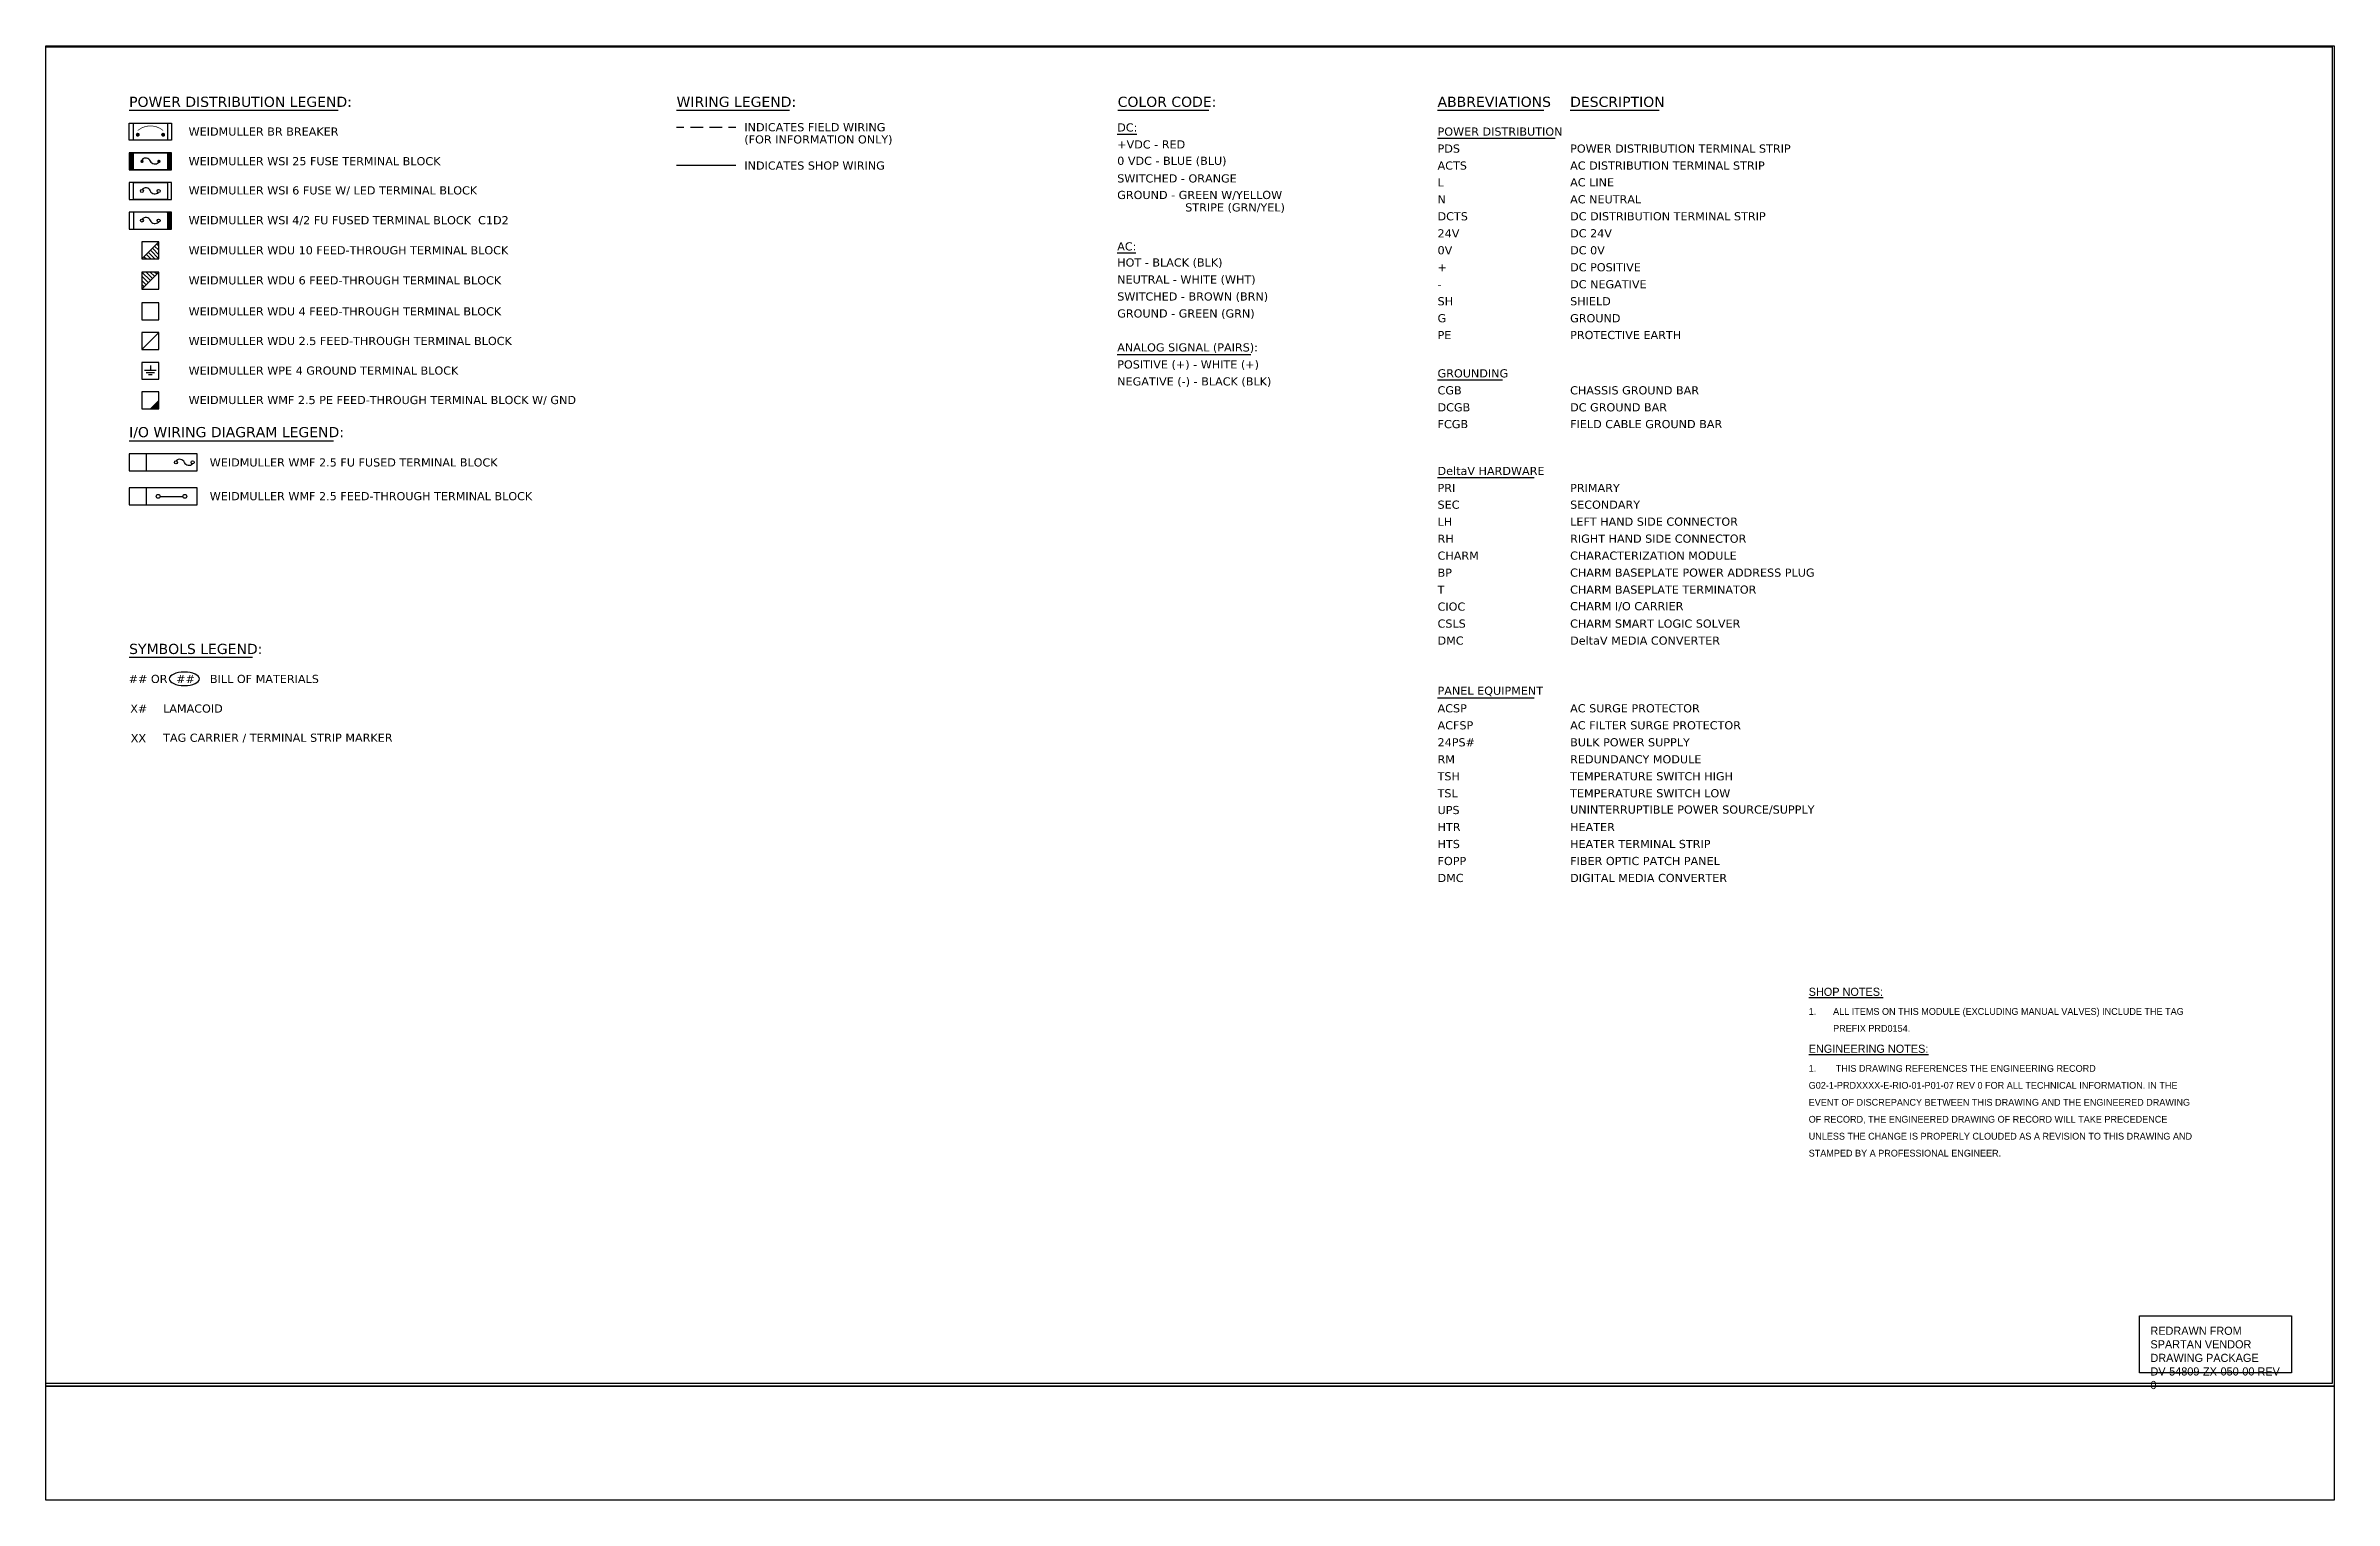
# Model space of a CAD drawing. Extents: x 5634 to 6478, y 0 to 536.
import ezdxf

# ---------------------------------------------------------------- set-up
doc = ezdxf.new("R2010")
doc.units = 0
doc.header["$LTSCALE"] = 10
doc.header["$MEASUREMENT"] = 0
for name, color, linetype in [('G02-1-PRDXXXX-E-MRIO-01-P01-01$0$ANNOTATION', 7, 'Continuous'), ('G02-1-PRDXXXX-E-MRIO-01-P01-01$0$ENGINEERING NOTE', 2, 'Continuous'), ('G02-1-PRDXXXX-E-MRIO-01-P01-01$0$TEXT-2', 2, 'Continuous'), ('G02-1-PRDXXXX-E-MRIO-01-P01-01$0$TITLE', 7, 'Continuous')]:
    doc.layers.add(name, color=color, linetype=linetype)
doc.layers.add('G02-1-PRDXXXX-E-MRIO-01-P01-01$0$View', color=251, linetype='Continuous', plot=False)
doc.styles.add('G02-1-PRDXXXX-E-MRIO-01-P01-01$0$PDF Verdana', font='verdana.ttf')
doc.styles.add('G02-1-PRDXXXX-E-MRIO-01-P01-01$0$Scovan Elec', font='')
doc.styles.get('G02-1-PRDXXXX-E-MRIO-01-P01-01$0$Scovan Elec').set_extended_font_data('Franklin Gothic Medium Cond')

# ---------------------------------------------------------------- blocks, each defined once
blk = doc.blocks.new('G02-1-PRDXXXX-E-MRIO-01-P01-01$0$DV-54809-ZX-050-00')
at = {"layer": 'G02-1-PRDXXXX-E-MRIO-01-P01-01$0$ANNOTATION', "transparency": 33554559}
h = blk.add_hatch(color=256, dxfattribs=at)
h.paths.add_polyline_path([(522.51, 43.18), (522.51, 43.1)], flags=0)
h.paths.add_polyline_path([(522.51, 43.1), (522.51, 43.1), (522.51, 43.1)], flags=0)
h.paths.add_polyline_path([(522.51, 43.1), (522.51, 43.1), (522.51, 43.1)], flags=0)
h = blk.add_hatch(color=256, dxfattribs=at)
h.paths.add_polyline_path([(546.3, 46.91), (544.44, 46.91), (546.3, 46.91)], flags=0)
h.paths.add_polyline_path([(546.3, 46.91), (544.44, 46.91), (546.3, 46.91)], flags=0)
h.paths.add_polyline_path([(546.3, 46.91), (544.44, 46.91), (546.3, 46.91)], flags=0)
h.paths.add_polyline_path([(546.3, 46.91), (544.44, 46.91), (546.3, 46.91)], flags=0)
h = blk.add_hatch(color=256, dxfattribs=at)
h.paths.add_polyline_path([(546.3, 46.74), (544.44, 46.74), (546.3, 46.74)], flags=0)
h.paths.add_polyline_path([(546.3, 46.74), (544.44, 46.74), (546.3, 46.74)], flags=0)
h.paths.add_polyline_path([(546.3, 46.74), (544.44, 46.74), (546.3, 46.74)], flags=0)
h.paths.add_polyline_path([(546.3, 46.74), (544.44, 46.74), (546.3, 46.74)], flags=0)
h.paths.add_polyline_path([(546.3, 46.74), (544.44, 46.74), (546.3, 46.74)], flags=0)
h = blk.add_hatch(color=256, dxfattribs=at)
h.paths.add_polyline_path([(562.05, 46.15), (560.1, 46.15), (562.05, 46.15)], flags=0)
h.paths.add_polyline_path([(562.05, 46.15), (560.1, 46.15), (562.05, 46.15)], flags=0)
h.paths.add_polyline_path([(562.05, 46.15), (560.1, 46.15), (562.05, 46.15)], flags=0)
h = blk.add_hatch(color=256, dxfattribs=at)
h.paths.add_polyline_path([(582.37, 46.32), (580.51, 46.32), (582.37, 46.32)], flags=0)
h.paths.add_polyline_path([(582.37, 46.32), (580.51, 46.32), (582.37, 46.32)], flags=0)
h.paths.add_polyline_path([(582.37, 46.32), (580.51, 46.32), (582.37, 46.32)], flags=0)
h = blk.add_hatch(color=256, dxfattribs=at)
h.paths.add_polyline_path([(552.15, 42.17), (550.28, 42.17), (552.15, 42.17)], flags=0)
h.paths.add_polyline_path([(552.15, 42.17), (550.28, 42.17), (552.15, 42.17)], flags=0)
h.paths.add_polyline_path([(552.15, 42.17), (550.28, 42.17), (552.15, 42.17)], flags=0)
h.paths.add_polyline_path([(552.15, 42.17), (550.28, 42.17), (552.15, 42.17)], flags=0)
h.paths.add_polyline_path([(552.15, 42.17), (550.28, 42.17), (552.15, 42.17)], flags=0)
h = blk.add_hatch(color=256, dxfattribs=at)
h.paths.add_polyline_path([(552.15, 42), (550.28, 42), (552.15, 42)], flags=0)
h.paths.add_polyline_path([(552.15, 42), (550.28, 42), (552.15, 42)], flags=0)
h.paths.add_polyline_path([(552.15, 42), (550.28, 42), (552.15, 42)], flags=0)
h = blk.add_hatch(color=256, dxfattribs=at)
h.paths.add_polyline_path([(546.22, 29.8), (544.27, 29.8), (546.22, 29.8)], flags=0)
h.paths.add_polyline_path([(546.22, 29.8), (544.27, 29.8), (546.22, 29.8)], flags=0)
h.paths.add_polyline_path([(546.22, 29.8), (544.27, 29.8), (546.22, 29.8)], flags=0)
h.paths.add_polyline_path([(546.22, 29.8), (544.27, 29.8), (546.22, 29.8)], flags=0)
h = blk.add_hatch(color=256, dxfattribs=at)
h.paths.add_polyline_path([(621.15, 32.34), (619.37, 32.34), (621.15, 32.34)], flags=0)
h.paths.add_polyline_path([(621.15, 32.34), (619.37, 32.34), (621.15, 32.34)], flags=0)
h.paths.add_polyline_path([(621.15, 32.34), (619.37, 32.34), (621.15, 32.34)], flags=0)
h.paths.add_polyline_path([(621.15, 32.34), (619.37, 32.34), (621.15, 32.34)], flags=0)
h = blk.add_hatch(color=256, dxfattribs=at)
h.paths.add_polyline_path([(627.08, 27.6), (625.22, 27.6), (627.08, 27.6)], flags=0)
h.paths.add_polyline_path([(627.08, 27.6), (625.22, 27.6), (627.08, 27.6)], flags=0)
h.paths.add_polyline_path([(627.08, 27.6), (625.22, 27.6), (627.08, 27.6)], flags=0)
h.paths.add_polyline_path([(627.08, 27.6), (625.22, 27.6), (627.08, 27.6)], flags=0)
h.paths.add_polyline_path([(627.08, 27.6), (625.22, 27.6), (627.08, 27.6)], flags=0)
at = {"layer": 'G02-1-PRDXXXX-E-MRIO-01-P01-01$0$ANNOTATION', "lineweight": 25}
for points in [[(30.74, 512.67), (107.79, 512.67)], [(232.59, 512.67), (274.25, 512.67)], [(395.25, 512.67), (428.78, 512.67)], [(513.2, 512.67), (552.31, 512.67)], [(562.07, 512.67), (594.92, 512.67)], [(235.3, 506.24), (232.59, 506.24)], [(242.33, 506.24), (237.67, 506.24)], [(249.36, 506.24), (244.7, 506.24)], [(254.44, 506.24), (251.73, 506.24)], [(395.08, 503.78), (402.28, 503.78)], [(513.2, 502.34), (556.55, 502.34)], [(30.74, 496.75), (30.91, 496.92)], [(30.74, 496.33), (31.33, 496.92)], [(30.74, 495.91), (31.84, 496.92)], [(30.74, 495.4), (32.26, 496.92)], [(30.74, 494.97), (32.34, 496.58)], [(30.74, 494.55), (32.34, 496.07)], [(30.74, 494.13), (32.34, 495.65)], [(30.74, 493.62), (32.34, 495.23)], [(30.74, 493.2), (32.34, 494.8)], [(30.74, 492.77), (32.34, 494.3)], [(30.74, 492.35), (32.34, 493.87)], [(30.74, 491.84), (32.34, 493.45)], [(30.74, 491.42), (32.34, 493.03)], [(30.74, 490.99), (32.34, 492.6)], [(30.82, 490.66), (32.34, 492.1)], [(31.33, 490.66), (32.34, 491.67)], [(31.75, 490.66), (32.34, 491.25)], [(32.18, 490.66), (32.34, 490.83)], [(44.88, 496.67), (45.05, 496.92)], [(44.88, 496.24), (45.47, 496.92)], [(44.88, 495.82), (45.98, 496.92)], [(44.88, 495.31), (46.4, 496.92)], [(44.88, 494.89), (46.4, 496.5)], [(44.88, 494.47), (46.4, 495.99)], [(44.88, 494.04), (46.4, 495.57)], [(44.88, 493.53), (46.4, 495.14)], [(44.88, 493.11), (46.4, 494.72)], [(44.88, 492.69), (46.4, 494.21)], [(44.88, 492.26), (46.4, 493.79)], [(44.88, 491.84), (46.4, 493.37)], [(44.88, 491.33), (46.4, 492.94)], [(44.88, 490.91), (46.4, 492.52)], [(45.05, 490.66), (46.4, 492.01)], [(45.47, 490.66), (46.4, 491.59)], [(45.89, 490.66), (46.4, 491.16)], [(46.32, 490.66), (46.4, 490.74)], [(254.44, 492.18), (232.59, 492.18)], [(32.34, 474.99), (32.34, 468.73)], [(44.88, 474.82), (45.05, 474.99)], [(44.88, 474.4), (45.47, 474.99)], [(44.88, 473.98), (45.89, 474.99)], [(44.88, 473.47), (46.32, 474.99)], [(44.88, 474.99), (44.88, 468.73)], [(44.88, 473.04), (46.4, 474.65)], [(44.88, 472.62), (46.4, 474.14)], [(44.88, 472.2), (46.4, 473.72)], [(44.88, 471.77), (46.4, 473.3)], [(44.88, 471.27), (46.4, 472.87)], [(44.88, 470.84), (46.4, 472.45)], [(44.88, 470.42), (46.4, 471.94)], [(44.88, 470), (46.4, 471.52)], [(44.88, 469.49), (46.4, 471.1)], [(44.88, 469.06), (46.4, 470.67)], [(44.96, 468.73), (46.4, 470.17)], [(45.38, 468.73), (46.4, 469.74)], [(45.81, 468.73), (46.4, 469.32)], [(46.23, 468.73), (46.4, 468.9)], [(41.74, 464.07), (35.48, 457.8), (35.56, 457.8)], [(36.32, 458.57), (37.09, 457.8)], [(37.09, 459.41), (38.7, 457.8)], [(37.85, 460.17), (40.22, 457.8)], [(38.61, 460.94), (41.74, 457.8)], [(39.37, 461.7), (41.74, 459.33)], [(40.13, 462.46), (41.74, 460.94)], [(40.9, 463.22), (41.74, 462.46)], [(41.74, 463.98), (41.74, 463.98)], [(395.08, 460), (401.94, 460)], [(38.61, 449.76), (35.48, 452.89)], [(35.48, 446.63), (41.74, 452.89)], [(37.85, 449), (35.48, 451.37)], [(37, 448.24), (35.48, 449.84)], [(36.24, 447.47), (35.48, 448.24)], [(39.37, 450.52), (37, 452.89)], [(40.13, 451.37), (38.53, 452.89)], [(40.9, 452.13), (40.05, 452.89)], [(41.66, 452.89), (41.66, 452.89)], [(35.48, 446.71), (35.48, 446.71)], [(41.74, 430.62), (35.48, 424.36)], [(395.08, 422.5), (444.36, 422.5)], [(40.73, 416.57), (36.41, 416.57)], [(40.13, 415.81), (37, 415.81)], [(39.29, 415.04), (37.85, 415.04)], [(38.61, 418.52), (38.61, 416.57)], [(41.74, 405.56), (38.61, 402.43)], [(38.95, 402.43), (41.74, 405.22)], [(513.2, 413.18), (537.16, 413.18)], [(39.37, 402.43), (41.74, 404.8)], [(39.88, 402.43), (41.74, 404.29)], [(40.3, 402.43), (41.74, 403.87)], [(40.73, 402.43), (41.74, 403.44)], [(41.15, 402.43), (41.74, 403.02)], [(41.66, 402.43), (41.74, 402.51)], [(30.74, 390.66), (106.09, 390.66)], [(37, 385.83), (37, 379.57)], [(37, 373.3), (37, 367.03)], [(513.2, 377.2), (548.76, 377.2)], [(42.17, 370.17), (50.63, 370.17)], [(30.74, 310.9), (76.2, 310.9)], [(513.2, 295.91), (548.84, 295.91)]]:
    blk.add_lwpolyline(points, dxfattribs=at)
for points in [[(46.4, 507.84), (46.4, 501.58), (30.74, 501.58), (30.74, 507.84)], [(32.34, 507.84), (44.88, 507.84), (44.88, 501.58), (32.34, 501.58)], [(30.74, 496.92), (30.74, 490.66), (46.4, 490.66), (46.4, 496.92)], [(32.34, 496.92), (44.88, 496.92), (44.88, 490.66), (32.34, 490.66)], [(30.74, 485.91), (30.74, 479.65), (46.4, 479.65), (46.4, 485.91)], [(32.34, 485.91), (44.88, 485.91), (44.88, 479.65), (32.34, 479.65)], [(30.74, 474.99), (30.74, 468.73), (46.4, 468.73), (46.4, 474.99)], [(35.48, 464.07), (35.48, 457.8), (41.74, 457.8), (41.74, 464.07)], [(35.48, 452.89), (35.48, 446.63), (41.74, 446.63), (41.74, 452.89)], [(35.48, 441.55), (35.48, 435.28), (41.74, 435.28), (41.74, 441.55)], [(35.48, 430.62), (35.48, 424.36), (41.74, 424.36), (41.74, 430.62)], [(35.48, 419.62), (35.48, 413.44), (41.74, 413.44), (41.74, 419.62)], [(35.48, 408.69), (35.48, 402.43), (41.74, 402.43), (41.74, 408.69)], [(30.74, 385.83), (30.74, 379.57), (55.8, 379.57), (55.8, 385.83)], [(30.74, 373.3), (30.74, 367.03), (55.8, 367.03), (55.8, 373.3)]]:
    blk.add_lwpolyline(points, close=True, dxfattribs=at)
at = {"layer": 'G02-1-PRDXXXX-E-MRIO-01-P01-01$0$ANNOTATION', "lineweight": 0, "const_width": 0.254}
blk.add_lwpolyline([(43.27, 505.13), (42.08, 505.94), (40.77, 506.49), (39.33, 506.79), (37.85, 506.79), (36.45, 506.49), (35.1, 505.94), (33.91, 505.13)], dxfattribs=at)
at = {"layer": 'G02-1-PRDXXXX-E-MRIO-01-P01-01$0$ANNOTATION', "lineweight": 25}
for centre, radius in [((35.44, 482.82), 0.55), ((41.62, 482.82), 0.55), ((35.44, 471.9), 0.55), ((41.62, 471.9), 0.55), ((47.97, 382.74), 0.55), ((54.15, 382.74), 0.55), ((41.45, 370.21), 0.72), ((51.27, 370.21), 0.72)]:
    blk.add_circle(centre, radius, dxfattribs=at)
for centre, radius, start, end in [((36.87, 493.15), 1.82, 21.46893, 139.58255), ((40.26, 494.76), 1.99, 208.44494, 312.64433), ((36.87, 482.15), 1.82, 21.46893, 139.58255), ((40.26, 483.76), 1.99, 208.44494, 312.64433), ((36.87, 471.22), 1.82, 21.5056, 139.58485), ((40.26, 472.83), 1.99, 208.40261, 312.6862), ((49.41, 382.06), 1.82, 21.51547, 139.57465), ((52.79, 383.67), 1.99, 208.41733, 312.63551)]:
    blk.add_arc(centre, radius, start, end, dxfattribs=at)
for points in [[(51.1, 305.39), (48.04, 305.39), (45.55, 304.28), (45.55, 302.9)], [(56.65, 302.9), (56.65, 304.28), (54.16, 305.39), (51.1, 305.39)], [(45.55, 302.9), (45.55, 301.52), (48.04, 300.4), (51.1, 300.4)], [(51.1, 300.4), (54.16, 300.4), (56.65, 301.52), (56.65, 302.9)]]:
    blk.add_open_spline(points, degree=3, dxfattribs=at)
at = {"layer": 'G02-1-PRDXXXX-E-MRIO-01-P01-01$0$ANNOTATION', "transparency": 33554559}
for points in [[(33.87, 503.61), (33.28, 503.95), (33.19, 503.61)], [(33.19, 503.61), (33.28, 503.19), (33.87, 503.61)], [(33.53, 504.2), (33.87, 503.61), (33.28, 503.95)], [(33.28, 503.19), (33.87, 503.61), (33.53, 502.93)], [(33.87, 504.29), (33.53, 504.2), (33.87, 503.61)], [(33.87, 503.61), (33.53, 502.93), (33.87, 502.85)], [(33.87, 503.61), (34.29, 504.2), (33.87, 504.29)], [(34.55, 503.95), (33.87, 503.61), (34.29, 504.2)], [(34.63, 503.61), (34.55, 503.95), (33.87, 503.61)], [(33.87, 502.85), (34.29, 502.93), (33.87, 503.61)], [(34.29, 502.93), (33.87, 503.61), (34.55, 503.19)], [(33.87, 503.61), (34.55, 503.19), (34.63, 503.61)], [(43.27, 503.61), (42.67, 503.95), (42.51, 503.61)], [(42.51, 503.61), (42.67, 503.19), (43.27, 503.61)], [(42.93, 504.2), (43.27, 503.61), (42.67, 503.95)], [(42.67, 503.19), (43.27, 503.61), (42.93, 502.93)], [(43.27, 504.29), (42.93, 504.2), (43.27, 503.61)], [(43.27, 503.61), (42.93, 502.93), (43.27, 502.85)], [(43.27, 503.61), (43.69, 504.2), (43.27, 504.29)], [(43.94, 503.95), (43.27, 503.61), (43.69, 504.2)], [(44.03, 503.61), (43.94, 503.95), (43.27, 503.61)], [(43.27, 502.85), (43.69, 502.93), (43.27, 503.61)], [(43.69, 502.93), (43.27, 503.61), (43.94, 503.19)], [(43.27, 503.61), (43.94, 503.19), (44.03, 503.61)], [(35.05, 494.21), (34.88, 493.79), (35.48, 493.79)], [(34.88, 493.79), (35.48, 493.79), (35.05, 493.28)], [(35.48, 493.79), (35.48, 494.38), (35.05, 494.21)], [(35.48, 493.79), (35.05, 493.28), (35.48, 493.11)], [(35.9, 494.21), (35.48, 493.79), (35.48, 494.38)], [(36.07, 493.79), (35.9, 494.21), (35.48, 493.79)], [(35.48, 493.11), (35.9, 493.28), (35.48, 493.79)], [(35.9, 493.28), (35.48, 493.79), (36.07, 493.79)], [(41.32, 494.21), (41.07, 493.79), (41.74, 493.79)], [(41.07, 493.79), (41.74, 493.79), (41.32, 493.28)], [(41.74, 493.79), (41.74, 494.38), (41.32, 494.21)], [(41.74, 493.79), (41.32, 493.28), (41.74, 493.11)], [(42.17, 494.21), (41.74, 493.79), (41.74, 494.38)], [(42.34, 493.79), (42.17, 494.21), (41.74, 493.79)], [(41.74, 493.11), (42.17, 493.28), (41.74, 493.79)], [(42.17, 493.28), (41.74, 493.79), (42.34, 493.79)]]:
    blk.add_solid(points, dxfattribs=at)
at = {"layer": 'G02-1-PRDXXXX-E-MRIO-01-P01-01$0$ANNOTATION', "attachment_point": 4, "style": 'G02-1-PRDXXXX-E-MRIO-01-P01-01$0$PDF Verdana'}
for s, insert, char_height in [('POWER DISTRIBUTION LEGEND:', (30.73, 515.67), 3.7539), ('WIRING LEGEND:', (232.58, 515.67), 3.7539), ('COLOR CODE:', (395.22, 515.67), 3.7539), ('ABBREVIATIONS', (513.16, 515.67), 3.7539), ('DESCRIPTION', (562.04, 515.67), 3.7539), ('INDICATES FIELD WIRING', (257.56, 506.31), 3.0031), ('DC:', (395.05, 506.22), 3.003), ('POWER DISTRIBUTION', (513.16, 504.7), 3.0031), ('WEIDMULLER BR BREAKER', (52.66, 504.7), 3.0031), ('(FOR INFORMATION ONLY)', (257.56, 501.57), 3.0031), ('+VDC - RED', (395.05, 499.96), 3.003), ('PDS', (513.16, 498.43), 3.003), ('POWER DISTRIBUTION TERMINAL STRIP', (562.04, 498.43), 3.0031), ('WEIDMULLER WSI 25 FUSE TERMINAL BLOCK', (52.66, 493.78), 3.0031), ('INDICATES SHOP WIRING', (257.56, 492.17), 3.0031), ('0 VDC - BLUE (BLU)', (395.05, 493.69), 3.0031), ('ACTS', (513.16, 492.17), 3.003), ('AC DISTRIBUTION TERMINAL STRIP', (562.04, 492.17), 3.0031), ('WEIDMULLER WSI 6 FUSE W/ LED TERMINAL BLOCK', (52.66, 482.85), 3.0031), ('GROUND - GREEN W/YELLOW', (395.05, 481.16), 3.0031), ('SWITCHED - ORANGE', (395.05, 487.43), 3.0031), ('L', (513.16, 485.99), 3), ('N', (513.16, 479.72), 3), ('AC LINE', (562.04, 485.99), 3.003), ('AC NEUTRAL', (562.04, 479.72), 3.003), ('WEIDMULLER WSI 4/2 FU FUSED TERMINAL BLOCK  C1D2', (52.66, 471.85), 3.0031), ('STRIPE (GRN/YEL)', (420.12, 476.5), 3.0031), ('DCTS', (513.16, 473.46), 3.003), ('DC DISTRIBUTION TERMINAL STRIP', (562.04, 473.46), 3.0031), ('24V', (513.16, 467.19), 3.003), ('DC 24V', (562.04, 467.19), 3.003), ('WEIDMULLER WDU 10 FEED-THROUGH TERMINAL BLOCK', (52.66, 460.93), 3.0031), ('AC:', (395.05, 462.36), 3.003), ('HOT - BLACK (BLK)', (395.05, 456.18), 3.0031), ('0V', (513.16, 460.93), 3.003), ('+', (513.16, 454.66), 3), ('DC 0V', (562.04, 460.93), 3.003), ('DC POSITIVE', (562.04, 454.66), 3.0031), ('WEIDMULLER WDU 6 FEED-THROUGH TERMINAL BLOCK', (52.66, 449.83), 3.0031), ('NEUTRAL - WHITE (WHT)', (395.05, 449.92), 3.0031), ('-', (513.16, 448.39), 3), ('DC NEGATIVE', (562.04, 448.39), 3.0031), ('WEIDMULLER WDU 4 FEED-THROUGH TERMINAL BLOCK', (52.66, 438.4), 3.0031), ('GROUND - GREEN (GRN)', (395.05, 437.39), 3.0031), ('SWITCHED - BROWN (BRN)', (395.05, 443.65), 3.0031), ('SH', (513.16, 442.13), 3.003), ('SHIELD', (562.04, 442.13), 3.003), ('G', (513.16, 435.86), 3), ('PE', (513.16, 429.68), 3.003), ('GROUND', (562.04, 435.86), 3.003), ('PROTECTIVE EARTH', (562.04, 429.68), 3.0031), ('WEIDMULLER WDU 2.5 FEED-THROUGH TERMINAL BLOCK', (52.66, 427.48), 3.0031), ('ANALOG SIGNAL (PAIRS):', (395.05, 424.86), 3.0031), ('WEIDMULLER WPE 4 GROUND TERMINAL BLOCK', (52.66, 416.56), 3.0031), ('POSITIVE (+) - WHITE (+)', (395.05, 418.59), 3.0031), ('NEGATIVE (-) - BLACK (BLK)', (395.05, 412.33), 3.0031), ('GROUNDING', (513.16, 415.54), 3.003), ('WEIDMULLER WMF 2.5 PE FEED-THROUGH TERMINAL BLOCK W/ GND', (52.66, 405.55), 3.0031), ('CGB', (513.16, 409.28), 3.003), ('CHASSIS GROUND BAR', (562.04, 409.28), 3.0031), ('DCGB', (513.16, 403.01), 3.003), ('FCGB', (513.16, 396.83), 3.003), ('DC GROUND BAR', (562.04, 403.01), 3.0031), ('FIELD CABLE GROUND BAR', (562.04, 396.83), 3.0031), ('I/O WIRING DIAGRAM LEGEND:', (30.73, 393.66), 3.7539), ('WEIDMULLER WMF 2.5 FU FUSED TERMINAL BLOCK', (60.45, 382.69), 3.0031), ('DeltaV HARDWARE', (513.16, 379.56), 3.0031), ('WEIDMULLER WMF 2.5 FEED-THROUGH TERMINAL BLOCK', (60.45, 370.25), 3.0031), ('PRI', (513.16, 373.3), 3.003), ('PRIMARY', (562.04, 373.3), 3.003), ('SEC', (513.16, 367.11), 3.003), ('SECONDARY', (562.04, 367.11), 3.003), ('LH', (513.16, 360.85), 3.003), ('RH', (513.16, 354.58), 3.003), ('LEFT HAND SIDE CONNECTOR', (562.04, 360.85), 3.0031), ('RIGHT HAND SIDE CONNECTOR', (562.04, 354.58), 3.0031), ('CHARM', (513.16, 348.32), 3.003), ('CHARACTERIZATION MODULE', (562.04, 348.32), 3.0031), ('BP', (513.16, 342.05), 3.003), ('CHARM BASEPLATE POWER ADDRESS PLUG', (562.04, 342.05), 3.0031), ('T', (513.16, 335.79), 3), ('CIOC', (513.16, 329.52), 3.003), ('CHARM BASEPLATE TERMINATOR', (562.04, 335.79), 3.0031), ('CHARM I/O CARRIER', (562.04, 329.52), 3.0031), ('CSLS', (513.16, 323.26), 3.003), ('CHARM SMART LOGIC SOLVER', (562.04, 323.26), 3.0031), ('SYMBOLS LEGEND:', (30.73, 313.91), 3.7539), ('DMC', (513.16, 316.99), 3.003), ('DeltaV MEDIA CONVERTER', (562.04, 316.99), 3.0031), ('## OR', (30.56, 302.85), 3.003), ('##', (48.09, 302.85), 3.003), ('BILL OF MATERIALS', (60.54, 302.85), 3.0031), ('PANEL EQUIPMENT', (513.16, 298.28), 3.0031), ('X#', (31.16, 291.93), 3.003), ('LAMACOID', (43.26, 291.93), 3.003), ('ACSP', (513.16, 292.02), 3.003), ('ACFSP', (513.16, 285.75), 3.003), ('AC SURGE PROTECTOR', (562.04, 292.02), 3.0031), ('AC FILTER SURGE PROTECTOR', (562.04, 285.75), 3.0031), ('XX', (31.33, 281.01), 3.003), ('TAG CARRIER / TERMINAL STRIP MARKER', (43.26, 281.01), 3.0031), ('24PS#', (513.16, 279.48), 3.003), ('BULK POWER SUPPLY', (562.04, 279.48), 3.0031), ('RM', (513.16, 273.22), 3.003), ('REDUNDANCY MODULE', (562.04, 273.22), 3.0031), ('TSH', (513.16, 266.95), 3.003), ('TSL', (513.16, 260.69), 3.003), ('TEMPERATURE SWITCH HIGH', (562.04, 266.95), 3.0031), ('TEMPERATURE SWITCH LOW', (562.04, 260.69), 3.0031), ('UPS', (513.16, 254.51), 3.003), ('UNINTERRUPTIBLE POWER SOURCE/SUPPLY', (562.04, 254.51), 3.0031), ('HTR', (513.16, 248.24), 3.003), ('HEATER', (562.04, 248.24), 3.003), ('HTS', (513.16, 241.98), 3.003), ('FOPP', (513.16, 235.71), 3.003), ('HEATER TERMINAL STRIP', (562.04, 241.98), 3.0031), ('FIBER OPTIC PATCH PANEL', (562.04, 235.71), 3.0031), ('DMC', (513.16, 229.45), 3.003), ('DIGITAL MEDIA CONVERTER', (562.04, 229.45), 3.0031)]:
    blk.add_mtext(s, dxfattribs=dict(at, insert=insert, char_height=char_height))

msp = doc.modelspace()

# ---------------------------------------------------------------- linework, layer by layer
at = {"layer": 'G02-1-PRDXXXX-E-MRIO-01-P01-01$0$TEXT-2'}
msp.add_lwpolyline([(6406, 68), (6462, 68), (6462, 47), (6406, 47)], close=True, dxfattribs=at)
at = {"layer": 'G02-1-PRDXXXX-E-MRIO-01-P01-01$0$TITLE'}
for points in [[(5634, 536.37), (6477.77, 536.37), (6477.77, 42.04), (5634, 42.04)], [(5634, 42.04), (6477.77, 42.04), (6477.77, 0), (5634, 0)]]:
    msp.add_lwpolyline(points, close=True, dxfattribs=at)
at = {"layer": 'G02-1-PRDXXXX-E-MRIO-01-P01-01$0$View'}
msp.add_lwpolyline([(5634, 536), (6477, 536), (6477, 43), (5634, 43)], close=True, dxfattribs=at)

# ---------------------------------------------------------------- block references
msp.add_blockref('G02-1-PRDXXXX-E-MRIO-01-P01-01$0$DV-54809-ZX-050-00', (5634, 0))

# ---------------------------------------------------------------- texts
at = {"layer": 'G02-1-PRDXXXX-E-MRIO-01-P01-01$0$ENGINEERING NOTE', "insert": (6284, 168), "char_height": 2.5, "width": 144, "attachment_point": 1, "style": 'G02-1-PRDXXXX-E-MRIO-01-P01-01$0$Scovan Elec'}
msp.add_mtext('\\pxsm1.5;{\\H1.2x;\\LENGINEERING NOTES:\\P\\pi-3,l3,s*,t3,36;}1.^ITHIS DRAWING REFERENCES THE ENGINEERING RECORD G02-1-PRDXXXX-E-RIO-01-P01-07 REV 0 FOR ALL TECHNICAL INFORMATION{\\H0.99999x;. IN THE EVENT OF DISCREPANCY BETWEEN THIS DRAWING AND THE ENGINEERED DRAWING OF RECORD, THE ENGINEERED DRAWING OF RECORD WILL TAKE PRECEDENCE UNLESS THE CHANGE IS PROPERLY CLOUDED AS A REVISION TO THIS DRAWING AND STAMPED BY A PROFESSIONAL ENGINEER.}', dxfattribs=at)
at = {"layer": 'G02-1-PRDXXXX-E-MRIO-01-P01-01$0$TEXT-2', "char_height": 3, "attachment_point": 1, "style": 'G02-1-PRDXXXX-E-MRIO-01-P01-01$0$Scovan Elec'}
for s, width, gutter_width, insert in [('\\pxsm1.5;{\\LSHOP NOTES:\\H0.83333x;\\l\\P\\pi-3,l3,s*,t3;1.^IALL ITEMS ON THIS MODULE (EXCLUDING MANUAL VALVES) INCLUDE THE TAG PREFIX PRD0154.}', 144, 12, (6284, 189)), ('REDRAWN FROM SPARTAN VENDOR DRAWING PACKAGE DV-54809-ZX-050-00 REV 0', 49, 12.5, (6410, 64))]:
    msp.add_mtext_dynamic_manual_height_columns(s, width=width, gutter_width=gutter_width, heights=[0], dxfattribs=dict(at, insert=insert))

doc.saveas('drawing.dxf')
